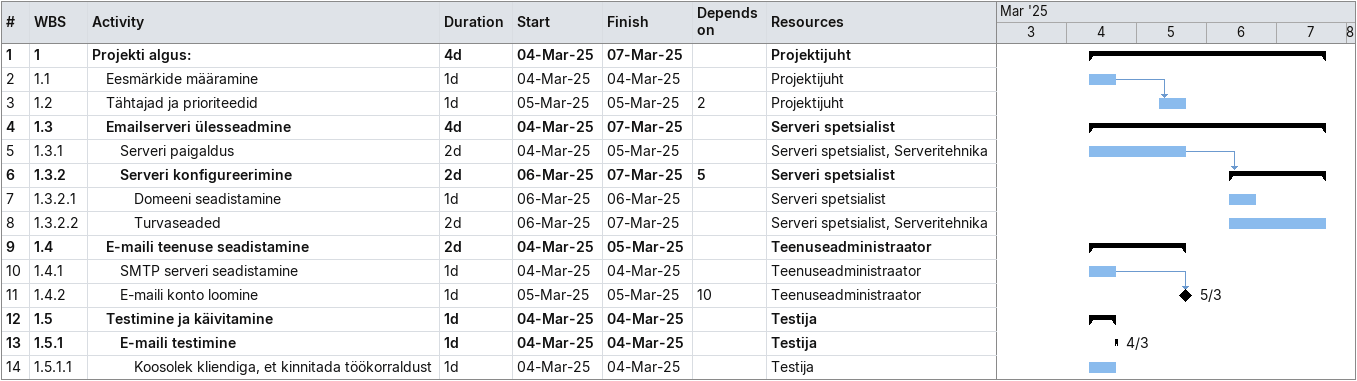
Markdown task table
| ID | WBS | Task | Duration | Start | Finish | Predecessors | Resources |
|---|---|---|---|---|---|---|---|
| 1 | 1 | **Projekti algus:** | 4d | 2025-03-04 | 2025-03-07 |  | Projektijuht |
| 2 | 1.1 | Eesmärkide määramine | 1d | 2025-03-04 | 2025-03-04 |  | Projektijuht |
| 3 | 1.2 | Tähtajad ja prioriteedid | 1d | 2025-03-05 | 2025-03-05 | 2 | Projektijuht |
| 4 | 1.3 | **Emailserveri ülesseadmine** | 4d | 2025-03-04 | 2025-03-07 |  | Serveri spetsialist |
| 5 | 1.3.1 | Serveri paigaldus | 2d | 2025-03-04 | 2025-03-05 |  | Serveri spetsialist, Serveritehnika |
| 6 | 1.3.2 | **Serveri konfigureerimine** | 2d | 2025-03-06 | 2025-03-07 | 5 | Serveri spetsialist |
| 7 | 1.3.2.1 | Domeeni seadistamine | 1d | 2025-03-06 | 2025-03-06 |  | Serveri spetsialist |
| 8 | 1.3.2.2 | Turvaseaded | 2d | 2025-03-06 | 2025-03-07 |  | Serveri spetsialist, Serveritehnika |
| 9 | 1.4 | **E-maili teenuse seadistamine** | 2d | 2025-03-04 | 2025-03-05 |  | Teenuseadministraator |
| 10 | 1.4.1 | SMTP serveri seadistamine | 1d | 2025-03-04 | 2025-03-04 |  | Teenuseadministraator |
| 11 | 1.4.2 | E-maili konto loomine | 1d | 2025-03-05 | 2025-03-05 | 10 | Teenuseadministraator |
| 12 | 1.5 | **Testimine ja käivitamine** | 1d | 2025-03-04 | 2025-03-04 |  | Testija |
| 13 | 1.5.1 | **E-maili testimine** | 1d | 2025-03-04 | 2025-03-04 |  | Testija |
| 14 | 1.5.1.1 | Koosolek kliendiga, et kinnitada töökorraldust | 1d | 2025-03-04 | 2025-03-04 |  | Testija |
